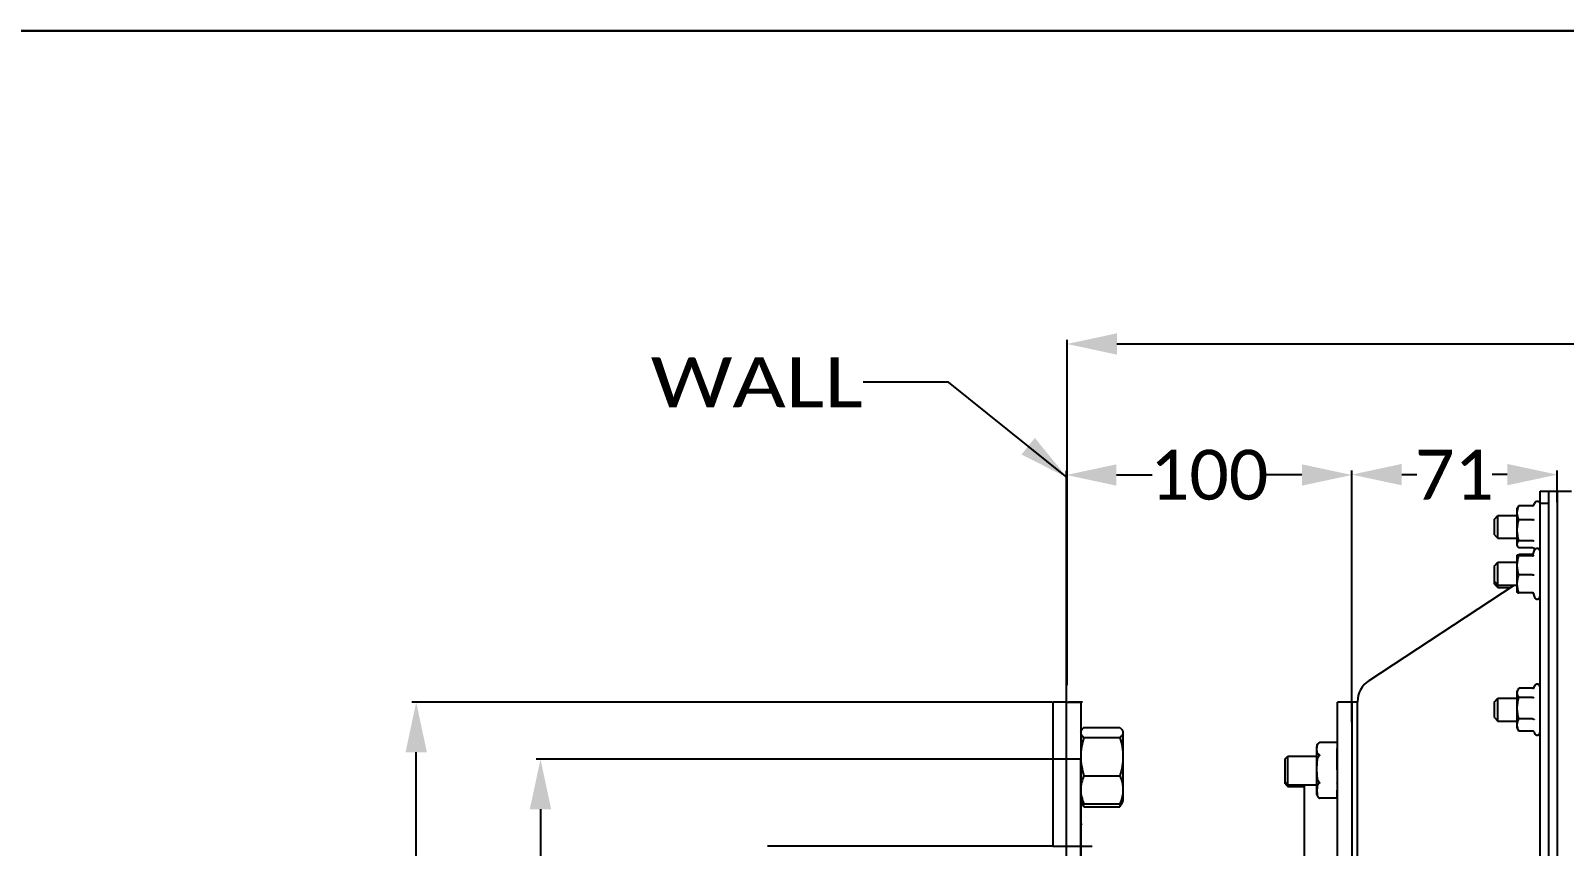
# Model space of a CAD drawing. Header units: millimetres. Extents: x 233 to 4124, y -943 to 2529.
# Drawn here: x 1116 to 1654, y 430 to 716 of the extents above; entities that cross this region are included whole.
import ezdxf
from ezdxf.enums import TextEntityAlignment as Align

# ---------------------------------------------------------------- set-up
doc = ezdxf.new("R2010")
doc.units = ezdxf.units.MM
doc.header["$LTSCALE"] = 115.5
doc.header["$PDMODE"] = 3
doc.header["$PDSIZE"] = 8
doc.layers.get('0').update_dxf_attribs({"linetype": 'CONTINUOUS'})
doc.layers.get('Defpoints').update_dxf_attribs({"linetype": 'CONTINUOUS'})
doc.layers.add('00_BUW_DATUM', color=7, linetype='CONTINUOUS')
doc.styles.get("Standard").update_dxf_attribs({"font": 'calibri.ttf'})
doc.dimstyles.new('DIMSTYLE_1', dxfattribs={"dimtxt": 17.5, "dimasz": 17.5, "dimexe": 1.5, "dimexo": 1, "dimgap": 0.875, "dimtad": 1, "dimdec": 0, "dimdsep": 46, "dimtxsty": 'Standard', "dimblk": '_FILLED', "dimblk1": '_FILLED', "dimblk2": '_FILLED', "dimcen": 0.09, "dimazin": 2, "dimtp": 0.01, "dimtm": 0.01, "dimtfac": 1, "dimtdec": 0, "dimtofl": 0, "dimtmove": 0, "dimatfit": 3, "dimldrblk": '_FILLED', "dimfxl": 1, "dimtolj": 1, "dimarcsym": 0})
doc.dimstyles.new('DIMSTYLE_3', dxfattribs={"dimtxt": 17.5, "dimasz": 17.5, "dimexe": 1.5, "dimexo": 1, "dimgap": 0.875, "dimtad": 1, "dimdsep": 46, "dimtxsty": 'Standard', "dimblk": '_FILLED', "dimblk1": '_FILLED', "dimblk2": '_FILLED', "dimcen": 0.09, "dimazin": 2, "dimtp": 0.01, "dimtm": 0.01, "dimtfac": 1, "dimtofl": 0, "dimtmove": 0, "dimatfit": 3, "dimldrblk": '_FILLED', "dimfxl": 1, "dimtolj": 1, "dimarcsym": 0})
doc.dimstyles.get("Standard").update_dxf_attribs({"dimtxt": 17.5, "dimasz": 17.5, "dimexe": 1.5, "dimexo": 1, "dimtad": 1, "dimdsep": 46, "dimtxsty": 'Standard', "dimblk": '_FILLED', "dimblk1": '_FILLED', "dimblk2": '_FILLED', "dimcen": 0.09, "dimazin": 2, "dimtol": 1, "dimtp": 0.01, "dimtm": 0.01, "dimtfac": 1, "dimtofl": 0, "dimtmove": 0, "dimatfit": 3, "dimldrblk": '_FILLED', "dimfxl": 1, "dimtolj": 1, "dimarcsym": 0})

# ---------------------------------------------------------------- blocks, each defined once
blk = doc.blocks.new('_FILLED')
at = {"color": 0, "linetype": 'ByBlock'}
blk.add_solid([(0, 0), (-1, 0.214), (-1, -0.214)], dxfattribs=at)
blk = doc.blocks.new('*D129')
at = {"color": 0, "linetype": 'Continuous', "lineweight": -2}
for p, q in [((1474.15, 480.6), (1249.71, 480.6)), ((1251.21, 178.1), (1251.21, 463.1)), ((1474.15, 160.6), (1249.71, 160.6))]:
    blk.add_line(p, q, dxfattribs=at)
at = {"layer": 'Defpoints', "color": 0}
for p in [(1251.21, 480.6), (1475.15, 480.6), (1475.15, 160.6)]:
    blk.add_point(p, dxfattribs=at)
at = {"color": 0, "linetype": 'ByBlock', "lineweight": -2, "xscale": 17.5, "yscale": 17.5, "zscale": 17.5}
for p, rotation in [((1251.21, 480.6), 90), ((1251.21, 160.6), 270)]:
    blk.add_blockref('_FILLED', p, dxfattribs=dict(at, rotation=rotation))
at = {"color": 0, "insert": (1227, 332.27), "char_height": 17.5, "attachment_point": 2, "rotation": 90, "line_spacing_factor": 0.9}
blk.add_mtext('\\A1;%%c320', dxfattribs=at)
blk = doc.blocks.new('*D135')
at = {"color": 0, "linetype": 'Continuous', "lineweight": -2}
for p, q in [((1479.35, 486.6), (1479.35, 607.71)), ((1892.15, 351.12), (1892.15, 607.71)), ((1496.85, 606.21), (1874.65, 606.21))]:
    blk.add_line(p, q, dxfattribs=at)
at = {"layer": 'Defpoints', "color": 0}
for p in [(1892.15, 606.21), (1479.35, 485.6), (1892.15, 350.12)]:
    blk.add_point(p, dxfattribs=at)
at = {"color": 0, "linetype": 'ByBlock', "lineweight": -2, "xscale": 17.5, "yscale": 17.5, "zscale": 17.5, "rotation": 180}
blk.add_blockref('_FILLED', (1479.35, 606.21), dxfattribs=at)
at = {"color": 0, "linetype": 'ByBlock', "lineweight": -2, "xscale": 17.5, "yscale": 17.5, "zscale": 17.5}
blk.add_blockref('_FILLED', (1892.15, 606.21), dxfattribs=at)
at = {"color": 0, "insert": (1733.52, 630.42), "char_height": 17.5, "attachment_point": 2, "line_spacing_factor": 0.9}
blk.add_mtext('\\A1;412', dxfattribs=at)
blk = doc.blocks.new('*D137')
at = {"color": 0, "linetype": 'Continuous', "lineweight": -2}
for p, q in [((1454.15, 460.6), (1293.28, 460.6)), ((1294.78, 443.1), (1294.78, 198.1)), ((1503.77, 180.6), (1293.28, 180.6))]:
    blk.add_line(p, q, dxfattribs=at)
at = {"layer": 'Defpoints', "color": 0}
for p in [(1455.15, 460.6), (1294.78, 180.6), (1504.77, 180.6)]:
    blk.add_point(p, dxfattribs=at)
at = {"color": 0, "linetype": 'ByBlock', "lineweight": -2, "xscale": 17.5, "yscale": 17.5, "zscale": 17.5}
for p, rotation in [((1294.78, 460.6), 90), ((1294.78, 180.6), 270)]:
    blk.add_blockref('_FILLED', p, dxfattribs=dict(at, rotation=rotation))
at = {"color": 0, "insert": (1270.57, 332.62), "char_height": 17.5, "attachment_point": 2, "rotation": 90, "line_spacing_factor": 0.9}
blk.add_mtext('\\A1;%%c280', dxfattribs=at)
blk = doc.blocks.new('*D138')
at = {"color": 0, "lineweight": -2}
for p, q in [((1479.15, 470.97), (1479.15, 561.78)), ((1496.65, 560.28), (1509.21, 560.28)), ((1561.65, 560.28), (1549.09, 560.28)), ((1579.15, 473.65), (1579.15, 561.78))]:
    blk.add_line(p, q, dxfattribs=at)
at = {"layer": 'Defpoints', "color": 0}
for p in [(1579.15, 560.28), (1479.15, 469.97), (1579.15, 472.65)]:
    blk.add_point(p, dxfattribs=at)
at = {"color": 0, "linetype": 'ByBlock', "lineweight": -2, "xscale": 17.5, "yscale": 17.5, "zscale": 17.5, "rotation": 180}
blk.add_blockref('_FILLED', (1479.15, 560.28), dxfattribs=at)
at = {"color": 0, "linetype": 'ByBlock', "lineweight": -2, "xscale": 17.5, "yscale": 17.5, "zscale": 17.5}
blk.add_blockref('_FILLED', (1579.15, 560.28), dxfattribs=at)
at = {"color": 0, "insert": (1529.15, 560.28), "char_height": 17.5, "attachment_point": 5}
blk.add_mtext('\\A1;\\A1;100', dxfattribs=at)
blk = doc.blocks.new('*D139')
at = {"color": 0, "lineweight": -2}
for p, q in [((1579.15, 473.65), (1579.15, 561.91)), ((1596.65, 560.41), (1601.97, 560.41)), ((1633.65, 560.41), (1628.33, 560.41)), ((1651.15, 550.71), (1651.15, 561.91))]:
    blk.add_line(p, q, dxfattribs=at)
at = {"layer": 'Defpoints', "color": 0}
for p in [(1579.15, 560.41), (1651.15, 549.71), (1579.15, 472.65)]:
    blk.add_point(p, dxfattribs=at)
at = {"color": 0, "linetype": 'ByBlock', "lineweight": -2, "xscale": 17.5, "yscale": 17.5, "zscale": 17.5, "rotation": 180}
blk.add_blockref('_FILLED', (1579.15, 560.41), dxfattribs=at)
at = {"color": 0, "linetype": 'ByBlock', "lineweight": -2, "xscale": 17.5, "yscale": 17.5, "zscale": 17.5}
blk.add_blockref('_FILLED', (1651.15, 560.41), dxfattribs=at)
at = {"color": 0, "insert": (1615.15, 560.41), "char_height": 17.5, "attachment_point": 5}
blk.add_mtext('\\A1;\\A1;71', dxfattribs=at)

msp = doc.modelspace()

# ---------------------------------------------------------------- linework, layer by layer
at = {"color": 0, "linetype": 'Continuous'}
msp.add_line((2074.57413, 716.04796), (233.36653, 716.04796), dxfattribs=at)
at = {"linetype": 'Continuous'}
for p, q in [((233.36653, 716.04796), (2074.57413, 716.04796)), ((1645.1499, 86.59902), (1645.1499, 554.59902)), ((1645.1499, 554.59902), (1656.1499, 554.59902)), ((1648.1499, 554.59902), (1648.1499, 86.59902)), ((1651.1499, 554.59902), (1651.1499, 86.59902)), ((1637.1499, 548.59618), (1637.37623, 548.98819)), ((1637.1499, 535.59618), (1637.1499, 548.59618)), ((1642.54284, 549.47408), (1637.73046, 549.47408)), ((1642.94269, 549.67536), (1643.18553, 550.34256)), ((1643.02443, 549.78664), (1643.06378, 549.87348)), ((1648.1499, 550.33096), (1645.1499, 550.33096)), ((1629.1499, 544.84618), (1630.3999, 546.09618)), ((1629.1499, 539.34618), (1629.1499, 544.84618)), ((1630.3999, 538.09618), (1630.3999, 546.09618)), ((1630.3999, 546.09618), (1637.1499, 546.09618)), ((1642.54284, 544.59138), (1637.73046, 544.59138)), ((1629.1499, 539.34618), (1630.3999, 538.09618)), ((1630.3999, 538.09618), (1637.1499, 538.09618)), ((1637.1499, 535.59618), (1637.37623, 535.20418)), ((1642.54284, 537.21349), (1637.73046, 537.21349)), ((1642.54284, 534.71829), (1637.73046, 534.71829)), ((1642.54284, 532.35727), (1637.73046, 532.35727)), ((1642.67369, 532.50401), (1642.67325, 532.50284)), ((1642.67339, 532.50413), (1643.18553, 533.91123)), ((1642.82338, 534.84481), (1643.17435, 533.88052)), ((1642.82402, 534.84531), (1642.82418, 534.84489)), ((1629.1499, 528.41485), (1630.3999, 529.66485)), ((1629.1499, 522.05657), (1629.1499, 528.41485)), ((1630.3999, 520.80657), (1630.3999, 529.66485)), ((1630.3999, 529.66485), (1637.1499, 529.66485)), ((1637.1499, 532.15545), (1637.15548, 532.17428)), ((1637.1499, 519.16486), (1637.1499, 532.15545)), ((1642.54284, 531.95364), (1637.73046, 531.95364)), ((1585.20954, 488.26505), (1636.06834, 521.66485)), ((1629.1499, 522.91485), (1630.3999, 521.66485)), ((1629.1499, 522.05657), (1630.3999, 520.80657)), ((1630.3999, 521.66485), (1637.1499, 521.66485)), ((1642.54284, 525.26123), (1637.73046, 525.26123)), ((1630.3999, 520.80657), (1634.7614, 520.80657)), ((1637.1499, 519.16486), (1637.15534, 519.15544)), ((1642.54284, 518.97245), (1637.73046, 518.97245)), ((1642.67368, 518.82571), (1642.67325, 518.82687)), ((1642.67339, 518.8256), (1643.18553, 517.41849)), ((1637.1499, 484.51412), (1637.5578, 485.22062)), ((1637.1499, 471.51412), (1637.1499, 484.51412)), ((1637.55783, 485.22062), (1637.73046, 485.49738)), ((1642.54284, 485.49738), (1637.73046, 485.49738)), ((1642.94656, 485.60394), (1643.18553, 486.26049)), ((1642.94963, 485.61112), (1642.94713, 485.60421)), ((1474.34532, 480.60417), (1474.34532, 430.10417)), ((1479.34532, 480.60417), (1474.34532, 480.60417)), ((1479.1499, 160.59902), (1479.1499, 480.59902)), ((1479.1499, 480.59902), (1484.1499, 480.59902)), ((1484.80723, 480.59902), (1479.80723, 480.59902)), ((1484.1499, 480.59902), (1484.1499, 160.59902)), ((1574.1499, 160.59902), (1574.1499, 480.59902)), ((1581.1499, 480.59902), (1574.1499, 480.59902)), ((1579.1499, 480.59902), (1579.1499, 160.59902)), ((1581.1499, 160.45581), (1581.1499, 480.74223)), ((1629.1499, 480.76411), (1630.3999, 482.01411)), ((1629.1499, 475.26411), (1629.1499, 480.76411)), ((1630.3999, 474.01411), (1630.3999, 482.01411)), ((1630.3999, 482.01411), (1637.1499, 482.01411)), ((1642.54284, 482.25638), (1637.73046, 482.25638)), ((1629.1499, 475.26411), (1630.3999, 474.01411)), ((1630.3999, 474.01411), (1637.1499, 474.01411)), ((1642.54284, 474.77312), (1637.73046, 474.77312)), ((1637.1499, 471.51412), (1637.5578, 470.80762)), ((1637.55782, 470.80762), (1637.73046, 470.53086)), ((1642.54284, 470.53086), (1637.73046, 470.53086)), ((1643.02759, 470.2017), (1643.18553, 469.76775)), ((1643.06378, 470.12575), (1643.05187, 470.15615)), ((1566.9499, 448.27742), (1566.9499, 465.10733)), ((1566.97116, 465.04795), (1566.97193, 465.05806)), ((1566.97116, 465.04795), (1566.97221, 465.05805)), ((1574.06959, 466.44378), (1567.83022, 466.44378)), ((1573.9499, 464.41993), (1573.9499, 456.92647)), ((1573.9499, 464.41993), (1574.1499, 464.41993)), ((1574.1499, 463.93767), (1573.9499, 463.93767)), ((1573.9499, 462.94237), (1574.1499, 462.94237)), ((1555.8499, 460.77237), (1556.7699, 461.69237)), ((1555.8499, 452.04277), (1555.8499, 460.77237)), ((1556.7699, 451.12277), (1556.7699, 461.69237)), ((1556.7699, 461.69237), (1566.9499, 461.69237)), ((1555.8499, 452.61237), (1556.7699, 451.69237)), ((1555.8499, 452.04277), (1556.7699, 451.12277)), ((1556.7699, 451.69237), (1566.9499, 451.69237)), ((1562.61354, 382.54034), (1562.61354, 451.69237)), ((1574.1499, 456.92647), (1573.9499, 456.92647)), ((1556.7699, 451.12277), (1562.61354, 451.12277)), ((1573.9499, 446.94096), (1567.83022, 446.94096)), ((1573.9499, 449.75305), (1573.9499, 446.94096)), ((1573.9499, 449.75305), (1574.1499, 449.75305)), ((1574.1499, 449.21297), (1573.9499, 449.21297)), ((1474.34532, 430.10417), (1374.34532, 430.10417)), ((1474.34532, 430.10417), (1488.1499, 430.09905))]:
    msp.add_line(p, q, dxfattribs=at)
for p, q in [((1484.1499, 460.59902), (1407.62459, 460.59902)), ((1484.1499, 320.59902), (1484.1499, 460.59902)), ((1484.1499, 320.59902), (1484.1499, 460.59902))]:
    msp.add_line(p, q)
for points in [[(1642.54155, 532.32247), (1642.53965, 532.32144), (1642.56116, 532.33731), (1642.61735, 532.39784), (1642.67325, 532.50284)], [(1642.67325, 518.82687), (1642.61734, 518.93187), (1642.58419, 518.96758)]]:
    msp.add_lwpolyline(points, dxfattribs=at)
for centre, radius, start, end in [((1642.44754, 550.09873), 0.6559, 319.4743961, 331.5813407), ((1644.13718, 549.99618), 1.01272, 40, 160), ((1642.54261, 532.86108), 0.50383, 270.0013053, 274.7801386), ((1644.13718, 533.56486), 1.01272, 0, 160), ((1644.13718, 534.19618), 1.01272, 341.7117768, 0), ((1644.13718, 517.76486), 1.01272, 200, 0), ((1590.1499, 480.74223), 9, 123.2935633, 180), ((1644.13718, 485.91412), 1.01272, 0, 160), ((1642.41857, 469.89032), 0.68682, 22.7724884, 27.0800185), ((1644.13718, 470.11412), 1.01272, 200, 0), ((1568.4299, 465.10733), 1.48, 146.9263773, 180), ((1571.07962, 464.74322), 4.11974, 174.9683316, 175.6170719), ((1568.31959, 465.25681), 1.29794, 149.8136009, 150.5211396), ((1568.4299, 448.27742), 1.48, 180, 227.2773948)]:
    msp.add_arc(centre, radius, start, end, dxfattribs=at)
for points, knots in [([(1637.1499, 547.03273), (1637.1499, 547.44732), (1637.26541, 548.29074), (1637.55744, 549.08417), (1637.73046, 549.47408)], [0, 0, 0, 0, 0.492880169, 1, 1, 1, 1]), ([(1637.73046, 549.47408), (1637.69615, 549.43456), (1637.56745, 549.28085), (1637.4506, 549.11655), (1637.37658, 548.98816)], [0, 0, 0, 0, 0.2609622, 1, 1, 1, 1]), ([(1642.54284, 549.47408), (1642.61961, 549.47405), (1642.77443, 549.51463), (1642.89628, 549.6144), (1642.94609, 549.67253)], [0, 0, 0, 0, 0.500707042, 1, 1, 1, 1]), ([(1637.73046, 544.59138), (1637.55745, 544.98128), (1637.2656, 545.77475), (1637.1499, 546.61813), (1637.1499, 547.03273)], [0, 0, 0, 0, 0.507114681, 1, 1, 1, 1]), ([(1637.1499, 540.90243), (1637.1499, 541.52609), (1637.26131, 542.77588), (1637.55453, 543.9923), (1637.73046, 544.59138)], [0, 0, 0, 0, 0.499711905, 1, 1, 1, 1]), ([(1642.54262, 544.59139), (1642.65089, 544.59136), (1642.80296, 544.60721), (1642.97552, 544.66671), (1643.04024, 544.70495), (1643.06379, 544.72646)], [0, 0, 0, 0, 0.594309454, 0.824918151, 1, 1, 1, 1]), ([(1637.73046, 537.21349), (1637.55453, 537.81256), (1637.26151, 539.02902), (1637.1499, 540.27878), (1637.1499, 540.90243)], [0, 0, 0, 0, 0.500287815, 1, 1, 1, 1]), ([(1637.1499, 535.96589), (1637.1499, 536.07218), (1637.1792, 536.29097), (1637.30144, 536.60884), (1637.48951, 536.91943), (1637.64542, 537.11555), (1637.73046, 537.21349)], [0, 0, 0, 0, 0.227101254, 0.465807522, 0.722871952, 1, 1, 1, 1]), ([(1637.37664, 535.20421), (1637.30763, 535.32394), (1637.19409, 535.56856), (1637.1499, 535.83685), (1637.1499, 535.96589)], [0, 0, 0, 0, 0.517122015, 1, 1, 1, 1]), ([(1637.15543, 532.17428), (1637.16079, 532.18345), (1637.17986, 532.20139), (1637.23944, 532.23532), (1637.35192, 532.27375), (1637.52442, 532.31716), (1637.6569, 532.34356), (1637.73046, 532.35727)], [0, 0, 0, 0, 0.052216215, 0.124994303, 0.336770358, 0.632286803, 1, 1, 1, 1]), ([(1637.73046, 534.71829), (1637.69615, 534.75781), (1637.56746, 534.91152), (1637.45064, 535.07582), (1637.37664, 535.20421)], [0, 0, 0, 0, 0.260967881, 1, 1, 1, 1]), ([(1642.94617, 534.51966), (1642.8963, 534.57781), (1642.77438, 534.67766), (1642.61945, 534.71833), (1642.54262, 534.7183)], [0, 0, 0, 0, 0.499258797, 1, 1, 1, 1]), ([(1643.06378, 536.94916), (1643.01955, 537.02823), (1642.85746, 537.16715), (1642.65342, 537.21349), (1642.54284, 537.21349)], [0, 0, 0, 0, 0.450364579, 1, 1, 1, 1]), ([(1642.54284, 531.95364), (1642.65547, 531.95363), (1642.87565, 532.02409), (1643.02254, 532.19914), (1643.06378, 532.29409)], [0, 0, 0, 0, 0.521080776, 1, 1, 1, 1]), ([(1637.73046, 531.95364), (1637.65021, 531.96859), (1637.50767, 531.99749), (1637.34438, 532.03892), (1637.24352, 532.07605), (1637.18824, 532.10251), (1637.1499, 532.13374), (1637.1499, 532.15545)], [0, 0, 0, 0, 0.389964986, 0.693327613, 0.80790219, 0.896263644, 1, 1, 1, 1]), ([(1637.1499, 528.60744), (1637.1499, 529.17358), (1637.26201, 530.31108), (1637.55505, 531.41185), (1637.73046, 531.95364)], [0, 0, 0, 0, 0.498530207, 1, 1, 1, 1]), ([(1637.73046, 525.26123), (1637.55506, 525.80302), (1637.2622, 526.90382), (1637.1499, 528.0413), (1637.1499, 528.60744)], [0, 0, 0, 0, 0.501468662, 1, 1, 1, 1]), ([(1637.1499, 522.11684), (1637.1499, 522.64914), (1637.26252, 523.72072), (1637.55544, 524.75323), (1637.73046, 525.26123)], [0, 0, 0, 0, 0.49765621, 1, 1, 1, 1]), ([(1637.73046, 518.97245), (1637.55544, 519.48045), (1637.26272, 520.513), (1637.1499, 521.58455), (1637.1499, 522.11684)], [0, 0, 0, 0, 0.502342032, 1, 1, 1, 1]), ([(1642.54262, 525.26125), (1642.65009, 525.26125), (1642.79715, 525.25817), (1642.97083, 525.24905), (1643.03714, 525.24332), (1643.06379, 525.23938)], [0, 0, 0, 0, 0.617826349, 0.845133753, 1, 1, 1, 1]), ([(1637.15542, 519.15544), (1637.16077, 519.14627), (1637.17982, 519.12832), (1637.23938, 519.09439), (1637.35187, 519.05597), (1637.52439, 519.01257), (1637.65689, 518.98616), (1637.73046, 518.97245)], [0, 0, 0, 0, 0.052186696, 0.124930734, 0.336691695, 0.632253429, 1, 1, 1, 1]), ([(1643.06378, 518.61016), (1643.03238, 518.68711), (1642.9332, 518.83211), (1642.78126, 518.92268), (1642.69823, 518.94851)], [0, 0, 0, 0, 0.488699733, 1, 1, 1, 1]), ([(1637.1499, 483.87688), (1637.1499, 484.10548), (1637.23226, 484.57942), (1637.43627, 485.00956), (1637.55794, 485.22061)], [0, 0, 0, 0, 0.484110504, 1, 1, 1, 1]), ([(1637.73046, 482.25638), (1637.56251, 482.5076), (1637.3427, 482.89945), (1637.17836, 483.45949), (1637.1499, 483.73927), (1637.1499, 483.87688)], [0, 0, 0, 0, 0.519859075, 0.763268089, 1, 1, 1, 1]), ([(1642.54262, 485.49737), (1642.6077, 485.49734), (1642.739, 485.5267), (1642.84885, 485.60168), (1642.89634, 485.64628)], [0, 0, 0, 0, 0.499750783, 1, 1, 1, 1]), ([(1637.1499, 478.51475), (1637.1499, 479.14725), (1637.26122, 480.41433), (1637.55446, 481.64851), (1637.73046, 482.25638)], [0, 0, 0, 0, 0.499866435, 1, 1, 1, 1]), ([(1637.73046, 474.77312), (1637.55446, 475.38099), (1637.26142, 476.6152), (1637.1499, 477.88225), (1637.1499, 478.51475)], [0, 0, 0, 0, 0.500133397, 1, 1, 1, 1]), ([(1642.54284, 482.25638), (1642.65264, 482.2564), (1642.84933, 482.2939), (1643.0176, 482.41433), (1643.06378, 482.48604)], [0, 0, 0, 0, 0.562800799, 1, 1, 1, 1]), ([(1637.1499, 472.65199), (1637.1499, 472.83176), (1637.1777, 473.19434), (1637.33862, 473.91769), (1637.55891, 474.43724), (1637.73046, 474.77312)], [0, 0, 0, 0, 0.243189505, 0.489764796, 1, 1, 1, 1]), ([(1642.54262, 474.77314), (1642.6515, 474.77317), (1642.8063, 474.75001), (1642.97814, 474.67359), (1643.0413, 474.62435), (1643.06379, 474.59766)], [0, 0, 0, 0, 0.581105485, 0.813743924, 1, 1, 1, 1]), ([(1637.73046, 470.53086), (1637.55891, 470.86674), (1637.33874, 471.38632), (1637.17777, 472.10965), (1637.1499, 472.47223), (1637.1499, 472.65199)], [0, 0, 0, 0, 0.510227968, 0.756807382, 1, 1, 1, 1]), ([(1643.0301, 470.20299), (1642.98374, 470.29365), (1642.84965, 470.45724), (1642.6442, 470.53091), (1642.54284, 470.53086)], [0, 0, 0, 0, 0.501170448, 1, 1, 1, 1]), ([(1567.18968, 462.69612), (1567.08915, 462.87396), (1566.97853, 463.27094), (1566.95223, 463.86788), (1566.95137, 464.45825), (1566.95656, 464.85183), (1566.97116, 465.04795)], [0, 0, 0, 0, 0.257107937, 0.505058875, 0.752486472, 1, 1, 1, 1]), ([(1566.97576, 465.10455), (1566.98163, 465.17116), (1567.0123, 465.44288), (1567.08772, 465.71515), (1567.18969, 465.89553)], [0, 0, 0, 0, 0.243998271, 1, 1, 1, 1]), ([(1567.74994, 462.17956), (1567.62162, 462.24054), (1567.40416, 462.38828), (1567.24629, 462.59598), (1567.18968, 462.69612)], [0, 0, 0, 0, 0.552589137, 1, 1, 1, 1]), ([(1567.19766, 465.90943), (1567.21211, 465.93427), (1567.27692, 466.03763), (1567.3573, 466.13135), (1567.4258, 466.1946)], [0, 0, 0, 0, 0.235590816, 1, 1, 1, 1]), ([(1567.4258, 466.1946), (1567.44767, 466.2148), (1567.54665, 466.29976), (1567.65905, 466.36895), (1567.74994, 466.41214)], [0, 0, 0, 0, 0.228281267, 1, 1, 1, 1]), ([(1567.83021, 466.44378), (1567.82654, 466.44375), (1567.81657, 466.44009), (1567.7896, 466.43066), (1567.76661, 466.42006), (1567.74994, 466.41214)], [0, 0, 0, 0, 0.127373041, 0.359497269, 1, 1, 1, 1]), ([(1567.18968, 453.63132), (1567.11634, 453.92101), (1567.02335, 454.51398), (1566.96868, 455.40937), (1566.95365, 456.30644), (1566.9517, 457.20348), (1566.95365, 458.10052), (1566.96868, 458.99759), (1567.02333, 459.89299), (1567.11635, 460.48595), (1567.18969, 460.77564)], [0, 0, 0, 0, 0.124944799, 0.249951963, 0.374974616, 0.499999721, 0.625024802, 0.750047571, 0.875054938, 1, 1, 1, 1]), ([(1567.18969, 460.77564), (1567.2426, 460.98466), (1567.37594, 461.39536), (1567.60244, 461.77273), (1567.74994, 461.92924)], [0, 0, 0, 0, 0.500635817, 1, 1, 1, 1]), ([(1567.74994, 462.17956), (1567.77036, 462.16986), (1567.81042, 462.14565), (1567.83141, 462.09956), (1567.83141, 462.07655)], [0, 0, 0, 0, 0.495686062, 1, 1, 1, 1]), ([(1567.83141, 462.07655), (1567.83141, 462.04935), (1567.80717, 461.99386), (1567.77035, 461.9509), (1567.74994, 461.92924)], [0, 0, 0, 0, 0.47755767, 1, 1, 1, 1]), ([(1567.18971, 451.5726), (1567.05008, 451.26805), (1566.97393, 450.75853), (1566.95364, 450.0959), (1566.95157, 449.60006), (1566.95364, 449.10423), (1566.97393, 448.4416), (1567.05008, 447.93207), (1567.18971, 447.62753)], [0, 0, 0, 0, 0.251766062, 0.3759145, 0.499999943, 0.624085383, 0.74823383, 1, 1, 1, 1]), ([(1567.74994, 452.47784), (1567.60245, 452.63434), (1567.37599, 453.01167), (1567.24259, 453.42232), (1567.18968, 453.63132)], [0, 0, 0, 0, 0.499362103, 1, 1, 1, 1]), ([(1567.74994, 452.20948), (1567.61743, 452.13184), (1567.3949, 451.94079), (1567.24495, 451.69309), (1567.18971, 451.5726)], [0, 0, 0, 0, 0.536743415, 1, 1, 1, 1]), ([(1567.74994, 452.47784), (1567.77053, 452.45599), (1567.8081, 452.41147), (1567.83674, 452.34135), (1567.8265, 452.28703), (1567.80045, 452.24428), (1567.77063, 452.2216), (1567.74994, 452.20948)], [0, 0, 0, 0, 0.278523923, 0.542292566, 0.662764415, 0.777497038, 1, 1, 1, 1]), ([(1574.14987, 452.20948), (1574.12926, 452.22155), (1574.08958, 452.25178), (1574.057, 452.32948), (1574.09332, 452.41098), (1574.12933, 452.45605), (1574.14987, 452.47784)], [0, 0, 0, 0, 0.222718081, 0.456052028, 0.720764508, 1, 1, 1, 1]), ([(1567.18971, 447.62753), (1567.24495, 447.50704), (1567.39489, 447.25934), (1567.61743, 447.06829), (1567.74994, 446.99065)], [0, 0, 0, 0, 0.463256417, 1, 1, 1, 1]), ([(1567.4258, 447.19014), (1567.44767, 447.16995), (1567.54665, 447.08498), (1567.65905, 447.0158), (1567.74994, 446.97261)], [0, 0, 0, 0, 0.228281267, 1, 1, 1, 1]), ([(1567.74994, 446.99065), (1567.76071, 446.98434), (1567.78089, 446.97289), (1567.80376, 446.95936), (1567.81999, 446.95071), (1567.82537, 446.94566), (1567.83228, 446.94336), (1567.83069, 446.94097), (1567.83021, 446.94097)], [0, 0, 0, 0, 0.388955117, 0.718114846, 0.845415763, 0.93675416, 0.985106767, 1, 1, 1, 1]), ([(1567.83021, 446.94097), (1567.82654, 446.94099), (1567.81657, 446.94466), (1567.7896, 446.95409), (1567.76661, 446.96469), (1567.74994, 446.97261)], [0, 0, 0, 0, 0.127373041, 0.359497269, 1, 1, 1, 1])]:
    msp.add_open_spline(points, degree=3, knots=knots, dxfattribs=at)
for points in [[(1642.69823, 518.94851), (1642.64819, 518.96407), (1642.59525, 518.97247), (1642.54284, 518.97245)], [(1642.89634, 485.64628), (1642.95068, 485.6973), (1642.99626, 485.75905), (1643.03018, 485.82543)]]:
    msp.add_open_spline(points, degree=3, dxfattribs=at)
at = {"layer": '00_BUW_DATUM', "linetype": 'Continuous'}
for p, q in [((1484.1499, 470.37941), (1484.38468, 470.78605)), ((1485.2217, 471.74534), (1497.87811, 471.74534)), ((1485.2217, 468.22685), (1497.87811, 468.22685)), ((1498.71513, 470.78605), (1498.9499, 470.37941)), ((1498.9499, 470.37941), (1498.9499, 445.83693)), ((1485.2217, 454.86092), (1497.87811, 454.86092)), ((1498.71513, 445.97277), (1498.9499, 446.37941)), ((1484.1499, 445.83693), (1485.19849, 444.02073)), ((1485.19851, 444.02139), (1485.2217, 443.9807)), ((1485.2002, 444.02163), (1485.2217, 443.9807)), ((1485.2217, 445.01348), (1497.87811, 445.01348)), ((1485.2217, 443.9807), (1497.87811, 443.9807)), ((1497.8996, 444.02163), (1497.87811, 443.9807)), ((1497.90129, 444.02139), (1497.87811, 443.9807)), ((1497.90132, 444.02073), (1498.9499, 445.83693)), ((1484.1499, 438.21174), (1484.38468, 437.80509))]:
    msp.add_line(p, q, dxfattribs=at)
for centre, radius, start, end in [((1492.5708, 447.67415), 6.39918, 344.5286946, 345.2202533), ((1490.52902, 439.50648), 6.3992, 194.7797473, 195.4715017)]:
    msp.add_arc(centre, radius, start, end, dxfattribs=at)
for points, knots in [([(1484.1499, 469.9861), (1484.1499, 469.83539), (1484.20581, 469.51886), (1484.43534, 469.06957), (1484.78359, 468.63403), (1485.06679, 468.36311), (1485.2217, 468.22685)], [0, 0, 0, 0, 0.213472858, 0.446031299, 0.707770535, 1, 1, 1, 1]), ([(1485.2217, 468.22685), (1484.89707, 467.14212), (1484.35494, 464.93951), (1484.1499, 462.67387), (1484.1499, 461.54388)], [0, 0, 0, 0, 0.500503761, 1, 1, 1, 1]), ([(1485.2217, 471.74534), (1485.05205, 471.59611), (1484.74483, 471.30024), (1484.48457, 470.95906), (1484.38468, 470.78605)], [0, 0, 0, 0, 0.53074251, 1, 1, 1, 1]), ([(1497.87811, 471.74534), (1498.04776, 471.59611), (1498.35498, 471.30024), (1498.61523, 470.95906), (1498.71512, 470.78605)], [0, 0, 0, 0, 0.53074251, 1, 1, 1, 1]), ([(1498.9499, 469.9861), (1498.9499, 469.83539), (1498.894, 469.51886), (1498.66447, 469.06957), (1498.31622, 468.63403), (1498.03301, 468.36311), (1497.87811, 468.22685)], [0, 0, 0, 0, 0.213472858, 0.446031299, 0.707770535, 1, 1, 1, 1]), ([(1497.87811, 468.22685), (1498.20273, 467.14212), (1498.74487, 464.93951), (1498.9499, 462.67387), (1498.9499, 461.54388)], [0, 0, 0, 0, 0.500503761, 1, 1, 1, 1]), ([(1498.71512, 470.78605), (1498.78773, 470.66031), (1498.90572, 470.40285), (1498.9499, 470.12126), (1498.9499, 469.9861)], [0, 0, 0, 0, 0.517892708, 1, 1, 1, 1]), ([(1484.1499, 461.54388), (1484.1499, 460.4139), (1484.35494, 458.14825), (1484.89707, 455.94565), (1485.2217, 454.86092)], [0, 0, 0, 0, 0.499496253, 1, 1, 1, 1]), ([(1498.9499, 461.54388), (1498.9499, 460.4139), (1498.74487, 458.14825), (1498.20273, 455.94565), (1497.87811, 454.86092)], [0, 0, 0, 0, 0.499496253, 1, 1, 1, 1]), ([(1485.2217, 454.86092), (1484.90081, 454.07094), (1484.36012, 452.46415), (1484.1499, 450.77226), (1484.1499, 449.9372)], [0, 0, 0, 0, 0.505211901, 1, 1, 1, 1]), ([(1497.87811, 454.86092), (1498.19899, 454.07094), (1498.73968, 452.46415), (1498.9499, 450.77226), (1498.9499, 449.9372)], [0, 0, 0, 0, 0.505211901, 1, 1, 1, 1]), ([(1484.1499, 449.9372), (1484.1499, 449.10213), (1484.36012, 447.41025), (1484.90081, 445.80345), (1485.2217, 445.01348)], [0, 0, 0, 0, 0.494788114, 1, 1, 1, 1]), ([(1498.9499, 449.9372), (1498.9499, 449.10213), (1498.73968, 447.41025), (1498.19899, 445.80345), (1497.87811, 445.01348)], [0, 0, 0, 0, 0.494788114, 1, 1, 1, 1]), ([(1484.36171, 445.96711), (1484.40761, 445.80129), (1484.62351, 445.1273), (1484.9345, 444.48676), (1485.19851, 444.02139)], [0, 0, 0, 0, 0.243320419, 1, 1, 1, 1]), ([(1485.2217, 445.01348), (1485.05205, 445.16271), (1484.74483, 445.45858), (1484.48457, 445.79977), (1484.38468, 445.97277)], [0, 0, 0, 0, 0.53074251, 1, 1, 1, 1]), ([(1497.87811, 445.01348), (1498.04776, 445.16271), (1498.35498, 445.45858), (1498.61523, 445.79977), (1498.71512, 445.97277)], [0, 0, 0, 0, 0.53074251, 1, 1, 1, 1]), ([(1498.7381, 445.96713), (1498.69221, 445.80131), (1498.47631, 445.12731), (1498.16531, 444.48677), (1497.90129, 444.02139)], [0, 0, 0, 0, 0.243320359, 1, 1, 1, 1])]:
    msp.add_open_spline(points, degree=3, knots=knots, dxfattribs=at)

# ---------------------------------------------------------------- texts
at = {"linetype": 'Continuous', "width": 1.169125}
msp.add_text('WALL', height=17.5, dxfattribs=at).set_placement((1333.39697, 584.05027), (1407.82304, 584.05027), align=Align.FIT)

# ---------------------------------------------------------------- dimensions: what is measured, and where the dimension line sits
at = {"linetype": 'Continuous'}
dim = msp.add_linear_dim(base=(1892.1499, 606.21439), p1=(1479.34532, 485.59902), p2=(1892.1499, 350.12067), text='412', dimstyle='DIMSTYLE_1', override={"dimtxsty": 'Standard'}, dxfattribs=at)
dim.commit()
dim.dimension.update_dxf_attribs({"geometry": '*D135', "text_midpoint": (1733.51808, 606.21439), "dimtype": 160})
for base, p1, text, picture, middle in [((1579.1499, 560.27794), (1479.1499, 469.96663), '\\A1;100', '*D138', (1529.1499, 560.27794)), ((1579.1499, 560.40908), (1651.1499, 549.70881), '\\A1;71', '*D139', (1615.1499, 560.40908))]:
    dim = msp.add_linear_dim(base=base, p1=p1, p2=(1579.1499, 472.6472), text=text, dimstyle='Standard', override={"dimtad": 0, "dimtih": 1, "dimtoh": 1, "dimdec": 4, "dimzin": 0, "dimtxsty": 'Standard', "dimcen": 18.9, "dimadec": 0, "dimazin": 0, "dimtdec": 4, "dimtzin": 0})
    dim.commit()
    dim.dimension.update_dxf_attribs({"geometry": picture, "text_midpoint": middle})
dim = msp.add_linear_dim(base=(1251.2056, 480.59902), p1=(1475.1499, 160.59902), p2=(1475.1499, 480.59902), angle=90, text='%%c<>', dimstyle='DIMSTYLE_3', dxfattribs=at)
dim.commit()
dim.dimension.update_dxf_attribs({"geometry": '*D129', "text_midpoint": (1251.2056, 332.26569), "dimtype": 160})
dim = msp.add_linear_dim(base=(1294.78329, 180.59902), p1=(1455.1499, 460.59902), p2=(1504.76671, 180.59902), angle=270, text='%%c280', dimstyle='DIMSTYLE_3', override={"dimtxsty": 'Standard'}, dxfattribs=at)
dim.commit()
dim.dimension.update_dxf_attribs({"geometry": '*D137', "text_midpoint": (1294.78329, 332.61834), "dimtype": 160})

# ---------------------------------------------------------------- leaders
msp.add_leader([(1479.34532, 559.39047), (1437.82304, 592.80027), (1407.82304, 592.80027)], dimstyle='Standard', override={"dimtad": 0}, dxfattribs=at)

doc.saveas('drawing.dxf')
